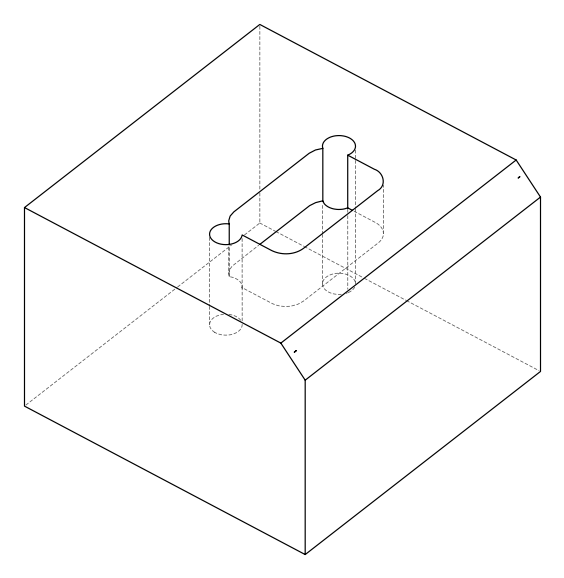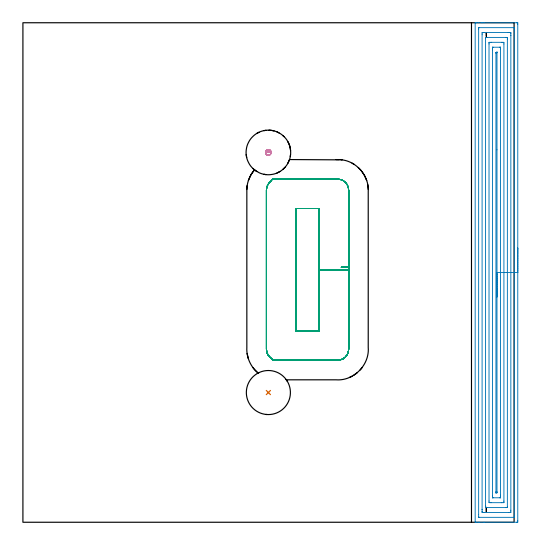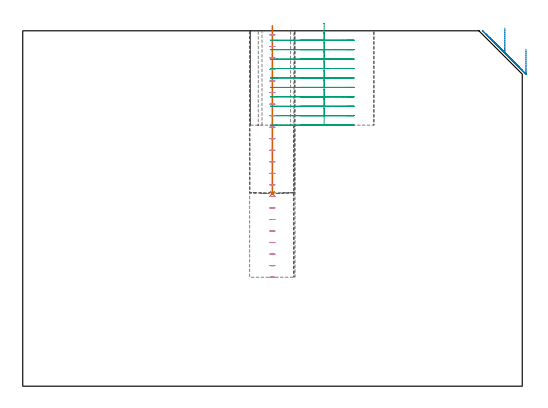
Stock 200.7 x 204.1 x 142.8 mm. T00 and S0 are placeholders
(PLAN: 4 operations, 2 tool changes, 20.9 min)
(1 INDEXABLE_INSERT_DRILL_BLIND_HOLE_FROM_SOLID | STEP1POCKET | NXT0302_007 | 0.27 min | 16579 mm3)
(2 AREA_MILL | FG_CHAMFER_SURFACE | UGT0205_001 | 11.64 min | 30898 mm3)
(3 MILL_OPEN_POCKET | POCKET_OPEN | NXT0201_012 | Follow Part, ap 4, ae 75% | 8 min | 163182 mm3)
(4 MILL_BLIND_HOLE_FROM_SOLID_MATERIAL | STEP1POCKET_1 | NXT0201_012 | Spiral | 0.95 min | 23450 mm3)
(TOOL NXT0302_007 | Index. Insert Drill 18mm [880-D1800L25-05] | D18 PA176 FL90 Z2)
(TOOL UGT0205_001 | Chamfer Mill 20 x 3 x 45 deg. | D20 FL50 Z2)
(TOOL NXT0201_012 | ENDMILL 16mm [2P460-1600-NA 1630] | D16 FL38 Z6)
(OP 1 INDEXABLE_INSERT_DRILL_BLIND_HOLE_FROM_SOLID)
G17 G21 G94 G90
T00 M6
G54
G17 G0 G90 X100.3 Y53. S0 M3
G43 Z152.8 H1
G94 G81 G98 Z77.4 F250. R144.8
G80
M5
M2
(OP 2 AREA_MILL)
G17 G21 G94 G90
T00 M6
G54
G17 G0 G90 X202.2 Y112.05 S1061 M3
G43 Z152.8 H0
Z135.4
G94 G1 Y112.012 Z134.528 F250.
Y111.898 Z133.664
Y111.709 Z132.812
Y111.447 Z131.98
Y111.113 Z131.174
Y110.71 Z130.4
Y110.242 Z129.664
Y109.71 Z128.972
Y109.121 Z128.329
Y108.478 Z127.74
Y107.786 Z127.208
Y107.05 Z126.74
Y106.276 Z126.337
Y105.47 Z126.003
Y104.638 Z125.741
Y103.786 Z125.552
Y102.922 Z125.438
Y102.05 Z125.4
X202.199 Y0.622 Z125.401
X202.196 Y0.241 Z125.402
X202.193 Y0.01 Z125.405
X201.823 Y0. Z125.774
X188.415 Z139.18
X186.396 Z141.2
X186.053 Z141.542
X185.096 Z142.504
X184.947 Y0.001 Z142.645
X184.868 Y0.004 Z142.724
X184.803 Y0.01 Z142.788
X184.8 Y0.175 Z142.8
Y203.925
X184.803 Y204.09 Z142.788
X184.946 Y204.097 Z142.647
X185.096 Y204.1 Z142.504
X185.366 Z142.234
X186.053 Z141.542
X187.273 Z140.324
X187.805 Z139.789
X188.415 Z139.18
X201.823 Z125.774
X202.092 Y204.097 Z125.505
X202.192 Y204.09 Z125.406
X202.199 Y203.988 Z125.399
X202.2 Y203.478 Z125.4
Y102.05
X200.786 Z126.814
X200.785 Y2.574 Z126.815
X200.784 Y2.409 Z126.816
X200.779 Y2.046 Z126.821
X200.778 Y2.01 Z126.822
X200.713 Y2.006 Z126.887
X200.606 Y2.002 Z126.994
X200.472 Y2. Z127.128
X186.453 Y2.001 Z141.147
X186.278 Y2.005 Z141.322
X186.246 Y2.009 Z141.354
X186.221 Y2.015 Z141.379
X186.22 Y2.055 Z141.38
X186.216 Y2.243 Z141.384
X186.215 Y2.409 Z141.385
X186.214 Y3.138 Z141.386
X186.215 Y201.526 Z141.385
X186.216 Y201.691 Z141.384
X186.221 Y202.054 Z141.379
X186.222 Y202.09 Z141.378
X186.287 Y202.094 Z141.313
X186.394 Y202.098 Z141.206
X186.528 Y202.1 Z141.072
X200.547 Y202.099 Z127.053
X200.722 Y202.095 Z126.878
X200.755 Y202.091 Z126.845
X200.779 Y202.085 Z126.821
X200.78 Y202.045 Z126.82
X200.784 Y201.857 Z126.816
X200.785 Y201.691 Z126.815
X200.786 Y200.962 Z126.814
Y102.05
X199.372 Z128.228
X199.371 Y4.911 Z128.229
X199.366 Y4.197 Z128.234
X199.364 Y4.024 Z128.236
X199.195 Y4.01 Z128.405
X198.51 Y4.001 Z129.09
X188.681 Y4. Z138.919
X187.995 Y4.004 Z139.605
X187.805 Y4.01 Z139.795
X187.635 Y4.026 Z139.965
X187.632 Y4.197 Z139.968
X187.63 Y4.375 Z139.97
X187.629 Y5.09 Z139.971
X187.628 Y5.271 Z139.972
X187.629 Y199.189 Z139.971
X187.634 Y199.903 Z139.966
X187.636 Y200.076 Z139.964
X187.805 Y200.09 Z139.795
X188.49 Y200.099 Z139.11
X198.319 Y200.1 Z129.281
X199.005 Y200.097 Z128.595
X199.195 Y200.09 Z128.405
X199.365 Y200.074 Z128.235
X199.368 Y199.903 Z128.232
X199.37 Y199.725 Z128.23
X199.371 Y199.01 Z128.229
X199.372 Y198.829 Z128.228
Y102.05
X197.957 Z129.643
Y6.353
X197.955 Y6.178 Z129.645
X197.95 Y6.039 Z129.65
X197.947 Y6.009 Z129.653
X197.926 Y6.006 Z129.674
X197.873 Y6.003 Z129.727
X197.443 Y6. Z130.157
X189.541 Z138.059
X189.13 Y6.01 Z138.47
X189.049 Y6.024 Z138.551
X189.046 Y6.083 Z138.554
X189.044 Y6.144 Z138.556
X189.043 Y6.509 Z138.557
Y6.878
Y197.747
X189.045 Y197.922 Z138.555
X189.05 Y198.061 Z138.55
X189.053 Y198.091 Z138.547
X189.074 Y198.094 Z138.526
X189.127 Y198.097 Z138.473
X189.557 Y198.1 Z138.043
X197.459 Z130.141
X197.87 Y198.09 Z129.73
X197.951 Y198.076 Z129.649
X197.954 Y198.018 Z129.646
X197.956 Y197.956 Z129.644
X197.957 Y197.591 Z129.643
Y197.222
Y102.05
X196.543 Z131.057
Y8.665
X196.539 Y8.23 Z131.061
X196.536 Y8.022 Z131.064
X196.333 Y8.009 Z131.267
X195.69 Y8.002 Z131.91
X195.466 Y8. Z132.134
X191.31 Y8.001 Z136.29
X191.084 Y8.002 Z136.516
X190.575 Y8.01 Z137.025
X190.464 Y8.026 Z137.136
X190.457 Y8.665 Z137.143
Y195.435
X190.461 Y195.87 Z137.139
X190.464 Y196.078 Z137.136
X190.667 Y196.091 Z136.933
X191.31 Y196.098 Z136.29
X191.534 Y196.1 Z136.066
X195.69 Y196.099 Z131.91
X195.916 Y196.098 Z131.684
X196.425 Y196.09 Z131.175
X196.536 Y196.074 Z131.064
X196.543 Y195.435 Z131.057
Y102.05
X195.129 Z132.471
Y11.025
X195.127 Y10.452 Z132.473
X195.125 Y10.135 Z132.475
X195.122 Y10.027 Z132.478
X195.115 Y10.009 Z132.485
X195.091 Y10.006 Z132.509
X195.036 Y10.003 Z132.564
X194.814 Y10.001 Z132.786
X192.186 Z135.414
X192.038 Y10.002 Z135.562
X191.92 Y10.007 Z135.68
X191.885 Y10.01 Z135.715
X191.878 Y10.018 Z135.722
X191.876 Y10.04 Z135.724
X191.873 Y10.131 Z135.727
X191.871 Y10.452 Z135.729
Y10.773
Y193.075
X191.873 Y193.648 Z135.727
X191.875 Y193.965 Z135.725
X191.878 Y194.073 Z135.722
X191.885 Y194.091 Z135.715
X191.909 Y194.094 Z135.691
X191.964 Y194.097 Z135.636
X192.186 Y194.099 Z135.414
X194.814 Z132.786
X194.962 Y194.098 Z132.638
X195.08 Y194.094 Z132.52
X195.115 Y194.09 Z132.485
X195.122 Y194.082 Z132.478
X195.124 Y194.06 Z132.476
X195.127 Y193.969 Z132.473
X195.129 Y193.648 Z132.471
Y193.327
Y102.05
X193.715 Z133.885
X193.714 Y12.468 Z133.886
X193.712 Y12.239 Z133.888
X193.708 Y12.029 Z133.892
X193.617 Y12.01 Z133.983
X193.296 Y12.001 Z134.304
X193.291 Y12.005 Z134.309
X193.288 Y12.009 Z134.312
X193.286 Y12.239 Z134.314
X193.285 Y12.467 Z134.315
X193.286 Y191.632 Z134.314
X193.289 Y191.861 Z134.311
X193.292 Y191.934 Z134.308
X193.706 Y192.098 Z133.894
X193.709 Y192.095 Z133.891
X193.712 Y192.091 Z133.888
X193.714 Y191.861 Z133.886
X193.715 Y152.194 Z133.885
Y102.05
Y101.178 Z133.923
Y100.314 Z134.037
Y99.462 Z134.226
Y98.63 Z134.488
Y97.824 Z134.822
Y97.05 Z135.225
Y96.314 Z135.694
Y95.622 Z136.225
Y94.979 Z136.814
Y94.39 Z137.457
Y93.858 Z138.15
Y93.39 Z138.885
Y92.987 Z139.659
Y92.653 Z140.465
Y92.391 Z141.297
Y92.202 Z142.149
Y92.088 Z143.014
Y92.05 Z143.885
G0 Z152.8
M5
M2
(OP 3 MILL_OPEN_POCKET)
G17 G21 G94 G90
T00 M6
G54
G17 G0 G90 X120.759 Y78.2 S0 M3
G43 Z152.8 H1
Z145.8
G94 G1 X121.1 Z145.709 F250.
Y103.2 Z139.01
Y128.2 F500.
X111.5
Y78.2
X121.1
Y103.2
X133.1
Y135.7
G3 X128.6 Y140.2 R4.5
G1 X101.972
X100.628 Y138.68
G3 X99.5 Y135.7 R4.5
G1 Y70.7
G3 X101.14 Y67.226 R4.5
G1 X102.386 Y66.2
X128.6
G3 X133.1 Y70.7 R4.5
G1 Y103.2
Y104.2
X130.1 F250.
G0 X120.759 Y78.2 Z142.01
G1 X121.1 Z141.919
Y103.2 Z135.22
Y128.2 F500.
X111.5
Y78.2
X121.1
Y103.2
X133.1
Y135.7
G3 X128.6 Y140.2 R4.5
G1 X101.972
X100.628 Y138.68
G3 X99.5 Y135.7 R4.5
G1 Y70.7
G3 X101.14 Y67.226 R4.5
G1 X102.386 Y66.2
X128.6
G3 X133.1 Y70.7 R4.5
G1 Y103.2
Y104.2
X130.1 F250.
G0 X120.759 Y78.2 Z138.22
G1 X121.1 Z138.129
Y103.2 Z131.43
Y128.2 F500.
X111.5
Y78.2
X121.1
Y103.2
X133.1
Y135.7
G3 X128.6 Y140.2 R4.5
G1 X101.972
X100.628 Y138.68
G3 X99.5 Y135.7 R4.5
G1 Y70.7
G3 X101.14 Y67.226 R4.5
G1 X102.386 Y66.2
X128.6
G3 X133.1 Y70.7 R4.5
G1 Y103.2
Y104.2
X130.1 F250.
G0 X120.759 Y78.2 Z134.43
G1 X121.1 Z134.339
Y103.2 Z127.64
Y128.2 F500.
X111.5
Y78.2
X121.1
Y103.2
X133.1
Y135.7
G3 X128.6 Y140.2 R4.5
G1 X101.972
X100.628 Y138.68
G3 X99.5 Y135.7 R4.5
G1 Y70.7
G3 X101.14 Y67.226 R4.5
G1 X102.386 Y66.2
X128.6
G3 X133.1 Y70.7 R4.5
G1 Y103.2
Y104.2
X130.1 F250.
G0 X120.759 Y78.2 Z130.64
G1 X121.1 Z130.549
Y103.2 Z123.85
Y128.2 F500.
X111.5
Y78.2
X121.1
Y103.2
X133.1
Y135.7
G3 X128.6 Y140.2 R4.5
G1 X101.972
X100.628 Y138.68
G3 X99.5 Y135.7 R4.5
G1 Y70.7
G3 X101.14 Y67.226 R4.5
G1 X102.386 Y66.2
X128.6
G3 X133.1 Y70.7 R4.5
G1 Y103.2
Y104.2
X130.1 F250.
G0 X120.759 Y78.2 Z126.85
G1 X121.1 Z126.759
Y103.2 Z120.06
Y128.2 F500.
X111.5
Y78.2
X121.1
Y103.2
X133.1
Y135.7
G3 X128.6 Y140.2 R4.5
G1 X101.972
X100.628 Y138.68
G3 X99.5 Y135.7 R4.5
G1 Y70.7
G3 X101.14 Y67.226 R4.5
G1 X102.386 Y66.2
X128.6
G3 X133.1 Y70.7 R4.5
G1 Y103.2
Y104.2
X130.1 F250.
G0 X120.759 Y78.2 Z123.06
G1 X121.1 Z122.969
Y103.2 Z116.27
Y128.2 F500.
X111.5
Y78.2
X121.1
Y103.2
X133.1
Y135.7
G3 X128.6 Y140.2 R4.5
G1 X101.972
X100.628 Y138.68
G3 X99.5 Y135.7 R4.5
G1 Y70.7
G3 X101.14 Y67.226 R4.5
G1 X102.386 Y66.2
X128.6
G3 X133.1 Y70.7 R4.5
G1 Y103.2
Y104.2
X130.1 F250.
G0 X120.759 Y78.2 Z119.27
G1 X121.1 Z119.179
Y103.2 Z112.48
Y128.2 F500.
X111.5
Y78.2
X121.1
Y103.2
X133.1
Y135.7
G3 X128.6 Y140.2 R4.5
G1 X101.972
X100.628 Y138.68
G3 X99.5 Y135.7 R4.5
G1 Y70.7
G3 X101.14 Y67.226 R4.5
G1 X102.386 Y66.2
X128.6
G3 X133.1 Y70.7 R4.5
G1 Y103.2
Y104.2
X130.1 F250.
G0 X120.759 Y78.2 Z115.48
G1 X121.1 Z115.389
Y103.2 Z108.69
Y128.2 F500.
X111.5
Y78.2
X121.1
Y103.2
X133.1
Y135.7
G3 X128.6 Y140.2 R4.5
G1 X101.972
X100.628 Y138.68
G3 X99.5 Y135.7 R4.5
G1 Y70.7
G3 X101.14 Y67.226 R4.5
G1 X102.386 Y66.2
X128.6
G3 X133.1 Y70.7 R4.5
G1 Y103.2
Y104.2
X130.1 F250.
G0 X120.759 Y78.2 Z111.69
G1 X121.1 Z111.599
Y103.2 Z104.9
Y128.2 F500.
X111.5
Y78.2
X121.1
Y103.2
X133.1
Y135.7
G3 X128.6 Y140.2 R4.5
G1 X101.972
X100.628 Y138.68
G3 X99.5 Y135.7 R4.5
G1 Y70.7
G3 X101.14 Y67.226 R4.5
G1 X102.386 Y66.2
X128.6
G3 X133.1 Y70.7 R4.5
G1 Y103.2
Y104.2
X130.1 F250.
G0 Z152.8
M5
M2
(OP 4 MILL_BLIND_HOLE_FROM_SOLID_MATERIAL)
G17 G21 G94 G90
T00 M6
G54
G17 G0 G90 X100.3 Y151.1 S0 M3
G43 Z152.8 H1
Z141.164
G94 G3 X100.85 Y151.65 R0.55 F250.
X100.3 Y152.2 R0.55
X99.2 Y151.1 R1.1
X100.3 Y152.2 R-1.1
X99.75 Y151.65 R0.55
X100.3 Y151.1 R0.55
G0 Z136.527
G3 X100.85 Y151.65 R0.55
X100.3 Y152.2 R0.55
X99.2 Y151.1 R1.1
X100.3 Y152.2 R-1.1
X99.75 Y151.65 R0.55
X100.3 Y151.1 R0.55
G0 Z131.891
G3 X100.85 Y151.65 R0.55
X100.3 Y152.2 R0.55
X99.2 Y151.1 R1.1
X100.3 Y152.2 R-1.1
X99.75 Y151.65 R0.55
X100.3 Y151.1 R0.55
G0 Z127.255
G3 X100.85 Y151.65 R0.55
X100.3 Y152.2 R0.55
X99.2 Y151.1 R1.1
X100.3 Y152.2 R-1.1
X99.75 Y151.65 R0.55
X100.3 Y151.1 R0.55
G0 Z122.618
G3 X100.85 Y151.65 R0.55
X100.3 Y152.2 R0.55
X99.2 Y151.1 R1.1
X100.3 Y152.2 R-1.1
X99.75 Y151.65 R0.55
X100.3 Y151.1 R0.55
G0 Z117.982
G3 X100.85 Y151.65 R0.55
X100.3 Y152.2 R0.55
X99.2 Y151.1 R1.1
X100.3 Y152.2 R-1.1
X99.75 Y151.65 R0.55
X100.3 Y151.1 R0.55
G0 Z113.345
G3 X100.85 Y151.65 R0.55
X100.3 Y152.2 R0.55
X99.2 Y151.1 R1.1
X100.3 Y152.2 R-1.1
X99.75 Y151.65 R0.55
X100.3 Y151.1 R0.55
G0 Z108.709
G3 X100.85 Y151.65 R0.55
X100.3 Y152.2 R0.55
X99.2 Y151.1 R1.1
X100.3 Y152.2 R-1.1
X99.75 Y151.65 R0.55
X100.3 Y151.1 R0.55
G0 Z104.073
G3 X100.85 Y151.65 R0.55
X100.3 Y152.2 R0.55
X99.2 Y151.1 R1.1
X100.3 Y152.2 R-1.1
X99.75 Y151.65 R0.55
X100.3 Y151.1 R0.55
G0 Z99.436
G3 X100.85 Y151.65 R0.55
X100.3 Y152.2 R0.55
X99.2 Y151.1 R1.1
X100.3 Y152.2 R-1.1
X99.75 Y151.65 R0.55
X100.3 Y151.1 R0.55
G0 Z94.8
G3 X100.85 Y151.65 R0.55
X100.3 Y152.2 R0.55
X99.2 Y151.1 R1.1
X100.3 Y152.2 R-1.1
X99.75 Y151.65 R0.55
X100.3 Y151.1 R0.55
G0 Z90.164
G3 X100.85 Y151.65 R0.55
X100.3 Y152.2 R0.55
X99.2 Y151.1 R1.1
X100.3 Y152.2 R-1.1
X99.75 Y151.65 R0.55
X100.3 Y151.1 R0.55
G0 Z85.527
G3 X100.85 Y151.65 R0.55
X100.3 Y152.2 R0.55
X99.2 Y151.1 R1.1
X100.3 Y152.2 R-1.1
X99.75 Y151.65 R0.55
X100.3 Y151.1 R0.55
G0 Z80.891
G3 X100.85 Y151.65 R0.55
X100.3 Y152.2 R0.55
X99.2 Y151.1 R1.1
X100.3 Y152.2 R-1.1
X99.75 Y151.65 R0.55
X100.3 Y151.1 R0.55
G0 Z76.255
G3 X100.85 Y151.65 R0.55
X100.3 Y152.2 R0.55
X99.2 Y151.1 R1.1
X100.3 Y152.2 R-1.1
X99.75 Y151.65 R0.55
X100.3 Y151.1 R0.55
G0 Z71.618
G3 X100.85 Y151.65 R0.55
X100.3 Y152.2 R0.55
X99.2 Y151.1 R1.1
X100.3 Y152.2 R-1.1
X99.75 Y151.65 R0.55
X100.3 Y151.1 R0.55
G0 Z66.982
G3 X100.85 Y151.65 R0.55
X100.3 Y152.2 R0.55
X99.2 Y151.1 R1.1
X100.3 Y152.2 R-1.1
X99.75 Y151.65 R0.55
X100.3 Y151.1 R0.55
G0 Z62.345
G3 X100.85 Y151.65 R0.55
X100.3 Y152.2 R0.55
X99.2 Y151.1 R1.1
X100.3 Y152.2 R-1.1
X99.75 Y151.65 R0.55
X100.3 Y151.1 R0.55
G0 Z57.709
G3 X100.85 Y151.65 R0.55
X100.3 Y152.2 R0.55
X99.2 Y151.1 R1.1
X100.3 Y152.2 R-1.1
X99.75 Y151.65 R0.55
X100.3 Y151.1 R0.55
G0 Z53.073
G3 X100.85 Y151.65 R0.55
X100.3 Y152.2 R0.55
X99.2 Y151.1 R1.1
X100.3 Y152.2 R-1.1
X99.75 Y151.65 R0.55
X100.3 Y151.1 R0.55
G0 Z48.436
G3 X100.85 Y151.65 R0.55
X100.3 Y152.2 R0.55
X99.2 Y151.1 R1.1
X100.3 Y152.2 R-1.1
X99.75 Y151.65 R0.55
X100.3 Y151.1 R0.55
G0 Z152.8
Z43.8
G3 X100.85 Y151.65 R0.55
X100.3 Y152.2 R0.55
X99.2 Y151.1 R1.1
X100.3 Y152.2 R-1.1
X99.75 Y151.65 R0.55
X100.3 Y151.1 R0.55
G0 Z152.8
M5
M2
